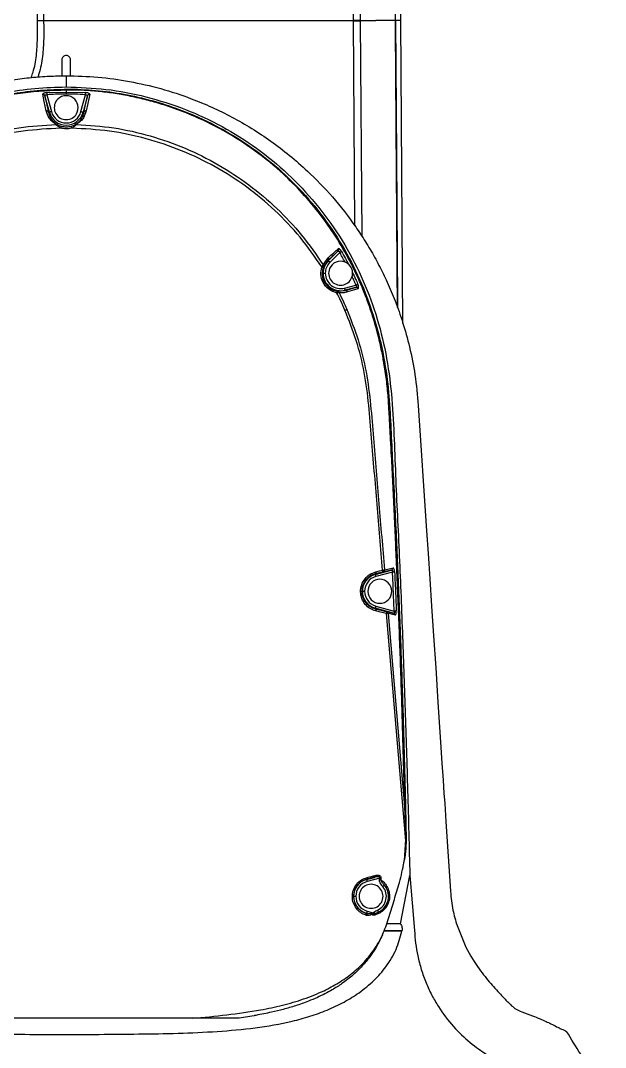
# Model space of a CAD drawing. Header units: millimetres. Extents: x -356 to 237, y 0 to 365.
# Drawn here: x 164.23 to 169.51, y 48.32 to 57.6 of the extents above; entities that cross this region are included whole.
import ezdxf

# ---------------------------------------------------------------- set-up
doc = ezdxf.new("R2010")
doc.units = ezdxf.units.MM

msp = doc.modelspace()

# ---------------------------------------------------------------- linework, layer by layer
at = {"color": 7, "linetype": 'Continuous', "lineweight": 25}
for p, q in [((167.2351, 57.6004), (167.2351, 61.4587)), ((167.2956, 61.4587), (167.2956, 57.6004)), ((167.6149, 57.6004), (167.6149, 58.5579)), ((167.6635, 57.6004), (167.6635, 58.4665)), ((164.4047, 57.6004), (164.434, 57.6004)), ((164.434, 57.6004), (167.2351, 57.6004)), ((167.2351, 57.5948), (167.2351, 57.6004)), ((167.2956, 57.6004), (167.2351, 57.6004)), ((167.2956, 57.5949), (167.3096, 55.6552)), ((167.304, 57.6004), (167.3343, 57.6004)), ((167.3343, 57.6004), (167.3886, 57.6004)), ((167.3886, 57.6004), (167.4375, 57.6004)), ((167.6635, 57.6004), (167.6149, 57.6004)), ((167.683, 54.8629), (167.6635, 57.6004)), ((164.5993, 57.2461), (164.5993, 57.1005)), ((164.678, 57.0997), (164.678, 57.2461)), ((164.6386, 57.1015), (164.6386, 57.0005)), ((164.4862, 56.7721), (164.4465, 56.9204)), ((164.4631, 56.9489), (164.6386, 56.9542)), ((164.4642, 56.9302), (164.5052, 56.7772)), ((164.6386, 56.9713), (164.6386, 56.9542)), ((164.6386, 56.9542), (164.8142, 56.9488)), ((164.6386, 56.9542), (164.6386, 56.9355)), ((164.7721, 56.7772), (164.813, 56.9301)), ((164.8308, 56.9203), (164.7911, 56.7721)), ((164.4782, 56.77), (164.4862, 56.7721)), ((164.7991, 56.77), (164.7911, 56.7721)), ((167.0079, 55.429), (167.0946, 55.515)), ((167.1118, 55.5043), (167.0217, 55.415)), ((166.9616, 55.3932), (167.0062, 55.456)), ((167.0039, 55.433), (166.9637, 55.3773)), ((167.0039, 55.433), (167.0079, 55.429)), ((166.9597, 55.3664), (166.9521, 55.3169)), ((166.9611, 55.3169), (166.9521, 55.3169)), ((166.9611, 55.3169), (166.9808, 55.3169)), ((167.1541, 55.1833), (167.258, 55.2107)), ((167.0915, 55.1536), (167.1603, 55.16)), ((167.2541, 55.1893), (167.1591, 55.1643)), ((167.1603, 55.16), (167.1591, 55.1643)), ((167.8216, 54.1222), (167.8965, 52.9907)), ((167.4324, 52.5954), (167.5794, 52.6347)), ((167.5888, 52.6169), (167.4375, 52.5763)), ((167.4312, 52.6001), (167.4324, 52.5954)), ((167.3155, 52.4429), (167.3093, 52.4429)), ((167.3155, 52.4429), (167.3352, 52.4429)), ((167.4313, 52.2861), (167.4324, 52.2905)), ((167.5977, 52.2462), (167.4324, 52.2905)), ((167.4375, 52.3095), (167.6037, 52.265)), ((167.6852, 49.9561), (167.6878, 49.9705)), ((167.3535, 49.8402), (167.3537, 49.8394)), ((167.3537, 49.8394), (167.4249, 49.8585)), ((167.4728, 49.851), (167.3588, 49.8204)), ((167.66, 49.439), (167.7448, 49.8754)), ((167.2367, 49.687), (167.235, 49.687)), ((167.2367, 49.687), (167.2564, 49.687)), ((167.5524, 49.687), (167.5532, 49.687)), ((168.1123, 49.7335), (168.1124, 49.7321)), ((167.3588, 49.5536), (167.4133, 49.539)), ((167.3538, 49.535), (167.3559, 49.5346)), ((167.4218, 49.5267), (167.4011, 49.5218)), ((167.4272, 49.5286), (167.4218, 49.5267)), ((167.4624, 49.5445), (167.4293, 49.5294)), ((167.6732, 49.372), (167.5113, 49.372)), ((167.6735, 49.3737), (167.5119, 49.3737)), ((167.66, 49.439), (167.5353, 49.439)), ((168.1715, 49.4221), (168.2516, 49.2281)), ((168.2516, 49.2281), (168.2975, 49.1448)), ((168.2975, 49.1448), (168.3272, 49.0967)), ((168.3272, 49.0967), (168.3434, 49.072)), ((165.7777, 48.5846), (163.0202, 48.5846)), ((166.1829, 48.5846), (165.7777, 48.5846))]:
    msp.add_line(p, q, dxfattribs=at)
at = {"color": 7, "linetype": 'Continuous', "lineweight": 25, "flags": 128}
for points in [[(164.434, 61.4587), (164.434, 59.298), (164.434, 57.6004)], [(164.3778, 57.6004), (164.3902, 57.6004), (164.4047, 57.6004)], [(167.2956, 57.5949), (167.2834, 57.5949), (167.2685, 57.5949), (167.252, 57.5948), (167.2351, 57.5948)], [(167.248, 55.7453), (167.2414, 56.689), (167.2351, 57.5948)], [(167.6148, 57.6004), (167.5833, 57.6004), (167.5416, 57.6004), (167.4375, 57.6004)], [(164.4579, 56.7836), (164.4401, 56.8678), (164.4261, 56.934)], [(164.4465, 56.9204), (164.4642, 56.8362), (164.4782, 56.77)], [(164.7991, 56.77), (164.8168, 56.8542), (164.8308, 56.9203)], [(164.8512, 56.9339), (164.8334, 56.8497), (164.8194, 56.7836)], [(164.5052, 56.7772), (164.5015, 56.7763), (164.498, 56.7753), (164.4948, 56.7744), (164.4919, 56.7737), (164.4895, 56.773), (164.4877, 56.7726), (164.4866, 56.7723), (164.4862, 56.7721)], [(164.7721, 56.7772), (164.7757, 56.7763), (164.7793, 56.7753), (164.7825, 56.7744), (164.7854, 56.7737), (164.7878, 56.773), (164.7895, 56.7726), (164.7907, 56.7723), (164.7911, 56.7721)], [(167.1278, 55.5134), (167.1267, 55.5128), (167.1253, 55.512), (167.1235, 55.511), (167.1215, 55.5098), (167.1193, 55.5086), (167.1169, 55.5072), (167.1144, 55.5058), (167.1118, 55.5043)], [(167.258, 55.2107), (167.2608, 55.2119), (167.2634, 55.213), (167.2659, 55.2141), (167.2683, 55.2151), (167.2704, 55.216), (167.2723, 55.2168), (167.2738, 55.2175), (167.2749, 55.218)], [(167.0809, 55.1555), (167.0823, 55.1548), (167.0835, 55.1536), (167.0845, 55.1518), (167.0853, 55.1496), (167.0858, 55.1469), (167.086, 55.144), (167.0859, 55.1408), (167.0855, 55.1375)], [(167.1603, 55.16), (167.2128, 55.1764), (167.2541, 55.1893)], [(167.2761, 55.1773), (167.2235, 55.1609), (167.1822, 55.148)], [(167.8965, 52.9907), (167.9103, 52.7835), (167.9253, 52.556), (167.9417, 52.3082), (167.9595, 52.04), (167.9786, 51.7515), (167.999, 51.4427), (168.023, 51.0802), (168.0356, 50.8895), (168.0458, 50.7356), (168.0536, 50.6187), (168.0598, 50.5248), (168.0705, 50.3641), (168.1123, 49.7335)], [(167.4364, 52.6183), (167.4368, 52.615), (167.4368, 52.6118), (167.4366, 52.6089), (167.436, 52.6063), (167.4352, 52.604), (167.4341, 52.6022), (167.4327, 52.6009), (167.4312, 52.6001)], [(167.4938, 52.6162), (167.4588, 52.6072), (167.4312, 52.6001)], [(167.4364, 52.6183), (167.4717, 52.6273), (167.4993, 52.6344)], [(167.4993, 52.6344), (167.4996, 52.6311), (167.4997, 52.628), (167.4994, 52.625), (167.4988, 52.6224), (167.498, 52.6201), (167.4968, 52.6183), (167.4954, 52.617), (167.4938, 52.6162)], [(167.5794, 52.6347), (167.536, 52.6255), (167.5019, 52.6182)], [(167.5155, 52.6381), (167.5588, 52.6473), (167.5929, 52.6546)], [(167.6075, 52.6177), (167.6063, 52.6177), (167.6047, 52.6176), (167.6027, 52.6175), (167.6003, 52.6174), (167.5977, 52.6173), (167.5949, 52.6172), (167.5919, 52.617), (167.5888, 52.6169)], [(167.4313, 52.2861), (167.433, 52.2852), (167.4345, 52.2837), (167.4357, 52.2817), (167.4366, 52.2791), (167.4371, 52.2762), (167.4373, 52.2729), (167.4371, 52.2694), (167.4365, 52.2659)], [(167.5271, 52.2615), (167.5289, 52.2606), (167.5304, 52.2591), (167.5317, 52.2571), (167.5326, 52.2545), (167.5332, 52.2516), (167.5334, 52.2483), (167.5332, 52.2449), (167.5327, 52.2413)], [(167.7075, 50.1897), (167.6203, 51.2117), (167.5327, 52.2413)], [(167.5354, 52.2595), (167.5703, 52.252), (167.5977, 52.2462)], [(167.6037, 52.265), (167.6068, 52.2651), (167.6098, 52.2652), (167.6126, 52.2653), (167.6153, 52.2654), (167.6176, 52.2655), (167.6196, 52.2656), (167.6212, 52.2657), (167.6224, 52.2657)], [(167.549, 52.2413), (167.6244, 51.3493), (167.6992, 50.4628)], [(167.6113, 52.2279), (167.5764, 52.2354), (167.549, 52.2413)], [(167.3588, 49.8568), (167.359, 49.8537), (167.359, 49.8508), (167.3587, 49.8481), (167.3581, 49.8457), (167.3573, 49.8437), (167.3562, 49.8421), (167.355, 49.8409), (167.3535, 49.8402)], [(167.4305, 49.8752), (167.4307, 49.8721), (167.4306, 49.8692), (167.4303, 49.8665), (167.4297, 49.8641), (167.4288, 49.8621), (167.4277, 49.8604), (167.4264, 49.8592), (167.4249, 49.8585)], [(167.4811, 49.8371), (167.4799, 49.8374), (167.4786, 49.8377), (167.4773, 49.8379), (167.476, 49.8382), (167.4746, 49.8385), (167.4732, 49.8389), (167.4717, 49.8392), (167.4703, 49.8395)], [(167.7448, 49.8754), (167.7658, 49.6275), (167.7869, 49.3789)], [(167.3588, 49.5536), (167.3579, 49.5504), (167.3571, 49.5473), (167.3563, 49.5443), (167.3556, 49.5416), (167.355, 49.5393), (167.3545, 49.5374), (167.3541, 49.5359), (167.3538, 49.535)], [(167.3477, 49.5165), (167.3485, 49.5201), (167.349, 49.5236), (167.3491, 49.527), (167.3487, 49.5301), (167.348, 49.5328), (167.3469, 49.535), (167.3454, 49.5366), (167.3436, 49.5376)], [(167.4272, 49.5286), (167.4264, 49.5298), (167.4255, 49.5312), (167.4244, 49.5328), (167.4233, 49.5345), (167.422, 49.5363), (167.4207, 49.5382), (167.4194, 49.5402), (167.418, 49.5422)]]:
    msp.add_lwpolyline(points, dxfattribs=at)
at = {"color": 7, "linetype": 'Continuous', "lineweight": 25}
for centre, radius, start, end in [((164.4281, 56.915), 0.0191, 16.47435, 96.07509), ((170.8138, 57.3187), 6.3615, 183.33251, 183.50131), ((164.6386, 56.813), 0.1083, 337.47808, 157.47621), ((151.7744, 57.7376), 13.0636, 356.45595, 356.53815), ((164.8491, 56.9148), 0.0191, 83.84357, 163.52934), ((164.6386, 56.813), 0.1083, 157.47618, 337.47811), ((164.4599, 56.7646), 0.0191, 16.49502, 95.77778), ((164.6386, 56.813), 0.1578, 194.99896, 345.00104), ((164.6386, 56.813), 0.1381, 195.00043, 344.99957), ((164.8174, 56.7646), 0.0191, 84.19851, 163.50301), ((164.5493, 56.6472), 0.0154, 62.68547, 101.23131), ((164.8366, 56.5649), 0.2563, 161.59364, 165.8034), ((164.4406, 56.5649), 0.2564, 14.19734, 18.40563), ((164.728, 56.6472), 0.0154, 78.80621, 117.29013), ((167.0809, 55.528), 0.0189, 316.62665, 33.28743), ((167.1189, 55.3169), 0.1578, 134.73671, 180.00436), ((167.119, 55.3169), 0.1381, 134.74517, 179.9974), ((166.9903, 55.4459), 0.0188, 316.59561, 32.40181), ((211.1906, 99.2029), 62.1954, 224.733712, 224.751843), ((167.119, 55.3169), 0.1083, 337.47808, 157.47621), ((166.9466, 55.3586), 0.0153, 30.79786, 78.59894), ((167.119, 55.3169), 0.1578, 179.99873, 284.74511), ((166.9474, 55.3832), 0.0174, 340.14844, 35.12953), ((167.119, 55.3169), 0.1381, 180.00163, 284.74371), ((167.119, 55.3169), 0.1083, 157.47618, 337.47811), ((167.088, 55.1359), 0.018, 17.30978, 78.86578), ((150.0493, 50.6772), 17.6884, 14.69491, 14.75866), ((167.1644, 55.1414), 0.019, 20.15978, 102.62165), ((167.2582, 55.1708), 0.019, 20.20592, 102.62331), ((167.1268, 55.048), 0.0726, 295.93042, 310.80318), ((167.4965, 52.6365), 0.0191, 286.56634, 4.99524), ((167.5739, 52.653), 0.0191, 286.56622, 4.74608), ((167.4733, 52.4429), 0.1578, 105.00002, 180.00278), ((167.4733, 52.4429), 0.1381, 105.00227, 180.00029), ((167.4733, 52.4429), 0.1083, 337.48038, 157.47581), ((190.4671, 58.7607), 23.8455, 194.98433, 195.03163), ((167.4733, 52.4429), 0.1578, 179.9976, 254.9996), ((167.4733, 52.4429), 0.1381, 179.99952, 254.99816), ((167.4733, 52.4429), 0.1083, 157.48038, 337.47581), ((177.8676, 49.5031), 10.801, 164.94025, 165.04467), ((167.5301, 52.2413), 0.019, 359.98787, 73.57613), ((167.5923, 52.228), 0.0189, 359.7749, 73.61755), ((167.3946, 49.687), 0.1578, 105.0032, 179.99537), ((190.2465, 55.9668), 23.6986, 194.98419, 195.03177), ((167.6679, 50.7133), 0.8841, 257.2554, 257.97472), ((167.3945, 49.687), 0.1381, 104.99681, 180.00093), ((167.3945, 49.687), 0.1083, 337.47641, 157.47817), ((167.3945, 49.687), 0.1381, 295.45245, 39.44425), ((173.4785, 42.5213), 9.3989, 129.37043, 129.49045), ((167.3944, 49.687), 0.1579, 0.01505, 39.42702), ((167.3946, 49.687), 0.1578, 180.004, 251.17508), ((167.3945, 49.687), 0.1381, 179.99869, 255.00407), ((167.3945, 49.687), 0.1083, 157.47641, 337.47817), ((167.3945, 49.687), 0.1578, 295.45433, 359.99481), ((151.867, 42.1335), 17.2667, 25.41718, 25.48249), ((167.3381, 49.5197), 0.022, 344.89718, 44.20876), ((167.3587, 49.5027), 0.0464, 24.1959, 42.25821), ((156.2915, 41.7849), 13.558, 34.8209, 34.88434), ((158.9654, 43.679), 10.2892, 34.65273, 34.74711), ((167.452, 49.5197), 0.0263, 160.18329, 184.87048), ((167.453, 49.5215), 0.0249, 161.36587, 188.07096)]:
    msp.add_arc(centre, radius, start, end, dxfattribs=at)
for points, knots in [([(164.3778, 57.6004), (164.3778, 57.6021), (164.3778, 57.616), (164.3779, 57.6627), (164.3778, 57.8305), (164.3779, 58.4597), (164.3777, 59.699), (164.3782, 60.8156), (164.3784, 61.4587)], [0, 0, 0, 0, 0.001312, 0.010789, 0.036352, 0.131803, 0.5, 1, 1, 1, 1]), ([(164.3219, 57.0857), (164.3277, 57.1014), (164.3513, 57.1652), (164.3728, 57.2839), (164.3794, 57.4406), (164.3784, 57.5463), (164.3778, 57.6004)], [0, 0, 0, 0, 0.096793, 0.391343, 0.688786, 1, 1, 1, 1]), ([(164.4339, 57.6004), (164.435, 57.5462), (164.4372, 57.4379), (164.4269, 57.2763), (164.4067, 57.1593), (164.3849, 57.0995), (164.3814, 57.0902)], [0, 0, 0, 0, 0.315203, 0.630021, 0.941941, 1, 1, 1, 1]), ([(167.304, 57.6004), (167.3023, 57.5996), (167.2994, 57.598), (167.2968, 57.5959), (167.2956, 57.5949)], [0, 0, 0, 0, 0.5416603, 1, 1, 1, 1]), ([(167.2956, 57.6004), (167.2956, 57.5994), (167.2956, 57.5976), (167.2956, 57.5957), (167.2956, 57.5949)], [0, 0, 0, 0, 0.560004, 1, 1, 1, 1]), ([(167.633, 55.007), (167.633, 55.0139), (167.6325, 55.085), (167.6315, 55.2285), (167.6304, 55.3854), (167.6296, 55.499), (167.6291, 55.5617), (167.6287, 55.626), (167.6282, 55.6921), (167.6277, 55.7598), (167.6267, 55.9074), (167.6251, 56.1272), (167.6231, 56.4114), (167.6213, 56.6742), (167.6197, 56.9017), (167.6185, 57.0769), (167.6176, 57.2057), (167.6169, 57.3012), (167.6163, 57.3838), (167.6158, 57.4525), (167.6153, 57.5098), (167.615, 57.554), (167.6148, 57.581), (167.6148, 57.5947), (167.6148, 57.5989), (167.6148, 57.6004)], [0, 0, 0, 0, 0.007963, 0.082226, 0.165991, 0.1895, 0.213661, 0.238474, 0.263938, 0.290054, 0.316823, 0.434707, 0.544308, 0.645626, 0.738667, 0.80744, 0.848351, 0.887639, 0.917911, 0.94395, 0.96711, 0.984168, 0.995125, 0.998322, 1, 1, 1, 1]), ([(167.6149, 57.6004), (167.6152, 57.5796), (167.6158, 57.5273), (167.6165, 57.4324), (167.6176, 57.3052), (167.6185, 57.1777), (167.6196, 57.02), (167.6209, 56.8374), (167.623, 56.5411), (167.6248, 56.3032), (167.626, 56.1291), (167.6263, 56.0863), (167.6266, 56.0434), (167.6269, 56.0005), (167.6272, 55.9576), (167.6275, 55.9147), (167.6278, 55.8718), (167.629, 55.7129), (167.6308, 55.4541), (167.6328, 55.1792), (167.6338, 55.0346), (167.634, 55.0042)], [0, 0, 0, 0, 0.023928, 0.060477, 0.109647, 0.170972, 0.207761, 0.291866, 0.382033, 0.550173, 0.56669, 0.583208, 0.599727, 0.616246, 0.632766, 0.649286, 0.665807, 0.682329, 0.83293, 0.96487, 1, 1, 1, 1]), ([(164.678, 57.2461), (164.6774, 57.2512), (164.6762, 57.2615), (164.6671, 57.2746), (164.6541, 57.2834), (164.6386, 57.2865), (164.6232, 57.2834), (164.6101, 57.2746), (164.601, 57.2615), (164.5999, 57.2512), (164.5993, 57.2461)], [0, 0, 0, 0, 0.124997, 0.249988, 0.375006, 0.5, 0.624994, 0.750012, 0.875003, 1, 1, 1, 1]), ([(161.4368, 53.8996), (161.4379, 53.9621), (161.4401, 54.0944), (161.4599, 54.3031), (161.4956, 54.5255), (161.5476, 54.7446), (161.61, 54.9447), (161.6754, 55.1166), (161.7428, 55.2687), (161.8092, 55.4006), (161.8864, 55.5383), (161.9752, 55.6799), (162.0721, 55.816), (162.1691, 55.9392), (162.2654, 56.0508), (162.3795, 56.1706), (162.5, 56.2845), (162.6371, 56.4009), (162.7849, 56.5127), (162.943, 56.6177), (163.1071, 56.7135), (163.2616, 56.792), (163.4091, 56.8571), (163.5536, 56.9134), (163.7078, 56.9648), (163.8666, 57.0083), (164.0155, 57.0413), (164.1647, 57.0675), (164.3216, 57.087), (164.4824, 57.0993), (164.5875, 57.1007), (164.6386, 57.1015)], [0, 0, 0, 0, 0.037265, 0.078917, 0.124953, 0.171505, 0.213163, 0.249926, 0.281142, 0.312359, 0.338009, 0.375244, 0.412024, 0.437632, 0.468777, 0.499922, 0.536292, 0.567622, 0.607191, 0.64676, 0.680803, 0.720458, 0.750069, 0.776985, 0.812917, 0.847007, 0.875173, 0.903867, 0.937334, 0.969478, 1, 1, 1, 1]), ([(164.6386, 57.1015), (164.7342, 57.099), (164.9258, 57.094), (165.2116, 57.0537), (165.4944, 56.9892), (165.7422, 56.9079), (165.9562, 56.819), (166.1386, 56.7293), (166.3173, 56.6267), (166.4912, 56.5112), (166.6595, 56.3828), (166.8481, 56.2178), (167.0528, 56.0056), (167.2065, 55.8085), (167.3007, 55.6697), (167.3442, 55.6021), (167.3863, 55.5327), (167.4272, 55.4614), (167.4666, 55.3883), (167.5044, 55.3134), (167.5545, 55.2076), (167.616, 55.0619), (167.6849, 54.8667), (167.7464, 54.6437), (167.7969, 54.3929), (167.8131, 54.2151), (167.8216, 54.1222)], [0, 0, 0, 0, 0.059698, 0.119736, 0.180108, 0.240813, 0.282556, 0.32488, 0.367786, 0.411275, 0.455342, 0.499992, 0.567842, 0.63935, 0.655912, 0.67266, 0.68959, 0.706706, 0.724006, 0.741488, 0.759156, 0.797188, 0.840293, 0.888467, 0.941704, 1, 1, 1, 1]), ([(162.3047, 49.439), (162.3008, 49.5363), (162.2932, 49.7311), (162.2468, 50.0156), (162.1951, 50.3043), (162.1457, 50.5956), (162.0764, 51.0072), (162.0208, 51.3507), (161.977, 51.6289), (161.9601, 51.7373), (161.9428, 51.8491), (161.9272, 51.9515), (161.9136, 52.0397), (161.8993, 52.1218), (161.8824, 52.2104), (161.8635, 52.301), (161.843, 52.3907), (161.8205, 52.4802), (161.7992, 52.5697), (161.7664, 52.7122), (161.7244, 52.9078), (161.6747, 53.1733), (161.6287, 53.4559), (161.6014, 53.7548), (161.6028, 54.0842), (161.6402, 54.4416), (161.7263, 54.822), (161.8584, 55.1891), (162.0358, 55.5361), (162.2567, 55.8579), (162.5174, 56.1478), (162.8138, 56.4019), (163.1409, 56.616), (163.4665, 56.7727), (163.7796, 56.8818), (164.0678, 56.9505), (164.3551, 56.9927), (164.5443, 56.9979), (164.6386, 57.0005)], [0, 0, 0, 0, 0.031211, 0.062511, 0.092378, 0.125381, 0.157311, 0.226341, 0.237037, 0.247692, 0.261557, 0.273352, 0.280911, 0.2902, 0.30009, 0.309882, 0.319898, 0.329603, 0.3395, 0.34943, 0.376516, 0.403688, 0.436118, 0.468373, 0.499903, 0.541687, 0.583435, 0.624773, 0.666569, 0.708173, 0.74966, 0.791362, 0.833083, 0.874778, 0.907003, 0.939315, 0.969728, 1, 1, 1, 1]), ([(162.3935, 49.4672), (162.3898, 49.5307), (162.3789, 49.7212), (162.3235, 50.0352), (162.2245, 50.5339), (162.1162, 51.1603), (162.0197, 51.7879), (161.9283, 52.2882), (161.826, 52.6556), (161.7432, 53.0083), (161.6826, 53.3463), (161.6463, 53.6546), (161.6393, 53.9507), (161.6556, 54.2297), (161.6943, 54.5042), (161.7603, 54.7959), (161.8628, 55.1032), (162.009, 55.4191), (162.1741, 55.6898), (162.347, 55.9163), (162.5161, 56.1022), (162.6988, 56.2713), (162.9152, 56.4409), (163.1718, 56.6037), (163.4704, 56.7494), (163.7543, 56.8512), (164.0163, 56.9172), (164.2544, 56.9584), (164.4973, 56.9785), (164.6609, 56.9795), (164.7427, 56.98)], [0, 0, 0, 0, 0.020301, 0.060961, 0.101666, 0.182834, 0.264002, 0.304616, 0.345211, 0.385788, 0.420347, 0.45488, 0.484869, 0.51486, 0.5441, 0.573338, 0.610308, 0.647393, 0.68435, 0.711343, 0.738335, 0.764568, 0.7908, 0.826076, 0.861464, 0.896743, 0.922239, 0.947735, 0.973856, 1, 1, 1, 1]), ([(164.6386, 57.0005), (164.7587, 56.9962), (165.0014, 56.9876), (165.3636, 56.9174), (165.7163, 56.8051), (166.0516, 56.6489), (166.3627, 56.4532), (166.6466, 56.2197), (166.8987, 55.9525), (167.1151, 55.6553), (167.2923, 55.3333), (167.429, 54.9919), (167.5253, 54.637), (167.596, 54.1519), (167.6102, 53.5391), (167.6493, 52.807), (167.6773, 52.0839), (167.7033, 51.3615), (167.7258, 50.6284), (167.7384, 50.1297), (167.7448, 49.8754)], [0, 0, 0, 0, 0.040885, 0.082682, 0.12525, 0.166751, 0.208404, 0.250174, 0.291697, 0.333263, 0.375114, 0.416633, 0.458305, 0.500148, 0.583384, 0.666925, 0.750058, 0.829984, 0.913297, 1, 1, 1, 1]), ([(164.7427, 56.9797), (164.7427, 56.9783), (164.7427, 56.9767), (164.7426, 56.9746), (164.7426, 56.9736), (164.7426, 56.9729), (164.7426, 56.9725)], [0, 0, 0, 0, 0.559972, 0.706662, 0.853311, 1, 1, 1, 1]), ([(164.7427, 56.9797), (164.829, 56.9744), (165.0012, 56.9637), (165.2568, 56.919), (165.5081, 56.8532), (165.7797, 56.7554), (166.0659, 56.6173), (166.3575, 56.4303), (166.6245, 56.2098), (166.8628, 55.9591), (167.0694, 55.6815), (167.2413, 55.381), (167.3774, 55.063), (167.4774, 54.7317), (167.5573, 54.3104), (167.5777, 53.7948), (167.6101, 53.2045), (167.6363, 52.6137), (167.66, 52.0279), (167.6804, 51.4375), (167.6977, 50.8465), (167.7065, 50.4524), (167.711, 50.2552)], [0, 0, 0, 0, 0.031265, 0.062444, 0.09377, 0.125244, 0.166817, 0.208551, 0.250401, 0.291874, 0.333513, 0.375399, 0.416917, 0.458494, 0.500478, 0.571825, 0.644945, 0.714657, 0.785918, 0.857248, 0.928557, 1, 1, 1, 1]), ([(164.6386, 56.9714), (164.5072, 56.9662), (164.2447, 56.956), (163.8571, 56.8755), (163.5143, 56.7596), (163.2174, 56.6182), (162.9644, 56.4649), (162.7277, 56.2868), (162.4858, 56.064), (162.2501, 55.7888), (162.0362, 55.4569), (161.8673, 55.0995), (161.746, 54.7231), (161.6717, 54.3349), (161.6431, 53.94), (161.6608, 53.5442), (161.724, 53.1526), (161.8029, 52.7635), (161.91, 52.3806), (161.9949, 51.9917), (162.0967, 51.2882), (162.2162, 50.6336), (162.3274, 50.0233), (162.3768, 49.765), (162.4047, 49.5025), (162.3974, 49.3269), (162.3938, 49.2391)], [0, 0, 0, 0, 0.041493, 0.082832, 0.124511, 0.155509, 0.186529, 0.217764, 0.248929, 0.290219, 0.331852, 0.37326, 0.41473, 0.456411, 0.497813, 0.539489, 0.581225, 0.622974, 0.664831, 0.706735, 0.748604, 0.889255, 0.916889, 0.944541, 0.972297, 1, 1, 1, 1]), ([(164.4631, 56.9489), (164.4574, 56.9484), (164.4472, 56.9474), (164.4355, 56.9436), (164.4272, 56.9395), (164.4264, 56.9355), (164.4261, 56.934)], [0, 0, 0, 0, 0.400467, 0.724657, 0.89434, 1, 1, 1, 1]), ([(164.4465, 56.9204), (164.4464, 56.922), (164.4462, 56.9243), (164.4482, 56.9269), (164.4504, 56.9285), (164.4532, 56.9297), (164.4565, 56.9304), (164.4603, 56.9306), (164.4629, 56.9303), (164.4642, 56.9302)], [0, 0, 0, 0, 0.188003, 0.289201, 0.398433, 0.52664, 0.670786, 0.827807, 1, 1, 1, 1]), ([(164.6386, 56.9355), (164.6061, 56.9352), (164.5479, 56.9347), (164.4898, 56.9316), (164.4642, 56.9302)], [0, 0, 0, 0, 0.559985, 1, 1, 1, 1]), ([(164.7427, 56.9725), (164.7264, 56.9723), (164.6917, 56.972), (164.6571, 56.9715), (164.6386, 56.9713)], [0, 0, 0, 0, 0.468592, 1, 1, 1, 1]), ([(164.813, 56.9301), (164.7805, 56.9318), (164.7224, 56.9349), (164.6642, 56.9353), (164.6386, 56.9355)], [0, 0, 0, 0, 0.559989, 1, 1, 1, 1]), ([(164.7426, 56.9725), (164.7426, 56.9725), (164.7426, 56.9725), (164.7427, 56.9725), (164.7427, 56.9725)], [0, 0, 0, 0, 0.5703075, 1, 1, 1, 1]), ([(167.6992, 50.4628), (167.6947, 50.6491), (167.6855, 51.0257), (167.6682, 51.5897), (167.6478, 52.1582), (167.6288, 52.6189), (167.6127, 52.9787), (167.6008, 53.2303), (167.5887, 53.4817), (167.5777, 53.6977), (167.5671, 53.8852), (167.5586, 54.041), (167.5504, 54.1991), (167.5346, 54.3534), (167.5132, 54.4982), (167.4869, 54.6354), (167.455, 54.7715), (167.4163, 54.9082), (167.373, 55.0382), (167.3247, 55.1656), (167.265, 55.3037), (167.1774, 55.4796), (167.0622, 55.6736), (166.9153, 55.8781), (166.7543, 56.0656), (166.555, 56.2604), (166.3148, 56.4517), (166.0297, 56.6287), (165.7828, 56.7443), (165.5891, 56.8163), (165.4526, 56.8596), (165.3125, 56.8965), (165.1711, 56.9265), (165.031, 56.9488), (164.8888, 56.9649), (164.7932, 56.9699), (164.7427, 56.9725)], [0, 0, 0, 0, 0.069316, 0.140087, 0.209826, 0.280829, 0.311579, 0.343758, 0.374494, 0.40517, 0.424191, 0.444297, 0.463218, 0.483037, 0.501941, 0.517652, 0.534978, 0.553894, 0.570487, 0.585908, 0.604526, 0.626424, 0.658949, 0.688297, 0.719957, 0.750723, 0.791812, 0.833879, 0.875224, 0.892939, 0.910693, 0.928455, 0.946787, 0.964422, 0.981179, 1, 1, 1, 1]), ([(164.813, 56.9301), (164.8144, 56.9302), (164.817, 56.9305), (164.8207, 56.9302), (164.824, 56.9295), (164.8268, 56.9284), (164.829, 56.9268), (164.831, 56.9242), (164.8309, 56.9218), (164.8308, 56.9203)], [0, 0, 0, 0, 0.172543, 0.329178, 0.473396, 0.601343, 0.710735, 0.812054, 1, 1, 1, 1]), ([(164.8512, 56.9339), (164.8505, 56.9358), (164.8486, 56.9413), (164.8385, 56.9445), (164.8272, 56.9477), (164.8187, 56.9484), (164.8142, 56.9488)], [0, 0, 0, 0, 0.142122, 0.399225, 0.680817, 1, 1, 1, 1]), ([(164.5463, 56.6623), (164.5332, 56.6712), (164.5094, 56.6874), (164.4762, 56.7278), (164.465, 56.7619), (164.4579, 56.7836)], [0, 0, 0, 0, 0.307096, 0.559308, 1, 1, 1, 1]), ([(164.4782, 56.77), (164.4807, 56.7605), (164.4858, 56.7408), (164.5008, 56.7125), (164.5233, 56.6836), (164.5446, 56.669), (164.5563, 56.6609)], [0, 0, 0, 0, 0.213684, 0.440359, 0.692029, 1, 1, 1, 1]), ([(164.721, 56.6609), (164.7328, 56.669), (164.7541, 56.6838), (164.7766, 56.7126), (164.7915, 56.7409), (164.7966, 56.7605), (164.7991, 56.77)], [0, 0, 0, 0, 0.309642, 0.561113, 0.786669, 1, 1, 1, 1]), ([(164.8194, 56.7836), (164.8123, 56.762), (164.8012, 56.7279), (164.768, 56.6876), (164.7442, 56.6713), (164.731, 56.6623)], [0, 0, 0, 0, 0.438934, 0.690933, 1, 1, 1, 1]), ([(162.3157, 55.3935), (162.3783, 55.4841), (162.5034, 55.6651), (162.7307, 55.907), (162.9846, 56.1212), (163.2637, 56.3046), (163.5644, 56.4537), (163.8817, 56.5647), (164.2107, 56.6394), (164.4342, 56.6547), (164.5463, 56.6623)], [0, 0, 0, 0, 0.1236484, 0.2471787, 0.3719839, 0.4964806, 0.6219374, 0.7484016, 0.8738272, 1, 1, 1, 1]), ([(164.5881, 56.6278), (164.4749, 56.6217), (164.2494, 56.6097), (163.9169, 56.5392), (163.5957, 56.4315), (163.2905, 56.2854), (163.0069, 56.1034), (162.7489, 55.89), (162.5178, 55.6478), (162.3908, 55.466), (162.3272, 55.375)], [0, 0, 0, 0, 0.1263008, 0.2515791, 0.3778415, 0.5034767, 0.6280117, 0.7528149, 0.8763091, 1, 1, 1, 1]), ([(164.5881, 56.6278), (164.5802, 56.6328), (164.5683, 56.6404), (164.5563, 56.6516), (164.5501, 56.6579), (164.5475, 56.661), (164.5463, 56.6623)], [0, 0, 0, 0, 0.5135493, 0.7779228, 0.9013585, 1, 1, 1, 1]), ([(164.5563, 56.6609), (164.5572, 56.6604), (164.5595, 56.6591), (164.5648, 56.6564), (164.576, 56.6512), (164.5863, 56.648), (164.5934, 56.6458)], [0, 0, 0, 0, 0.0772, 0.192454, 0.445778, 1, 1, 1, 1]), ([(164.6892, 56.6278), (164.6703, 56.6242), (164.6365, 56.6177), (164.603, 56.6247), (164.5881, 56.6278)], [0, 0, 0, 0, 0.557924, 1, 1, 1, 1]), ([(164.5934, 56.6458), (164.6085, 56.6428), (164.6386, 56.6368), (164.6688, 56.6428), (164.6839, 56.6458)], [0, 0, 0, 0, 0.500049, 1, 1, 1, 1]), ([(164.6839, 56.6458), (164.691, 56.648), (164.7012, 56.6512), (164.7124, 56.6564), (164.7177, 56.6591), (164.72, 56.6604), (164.721, 56.6609)], [0, 0, 0, 0, 0.551938, 0.804922, 0.919265, 1, 1, 1, 1]), ([(164.731, 56.6623), (164.7298, 56.661), (164.7272, 56.658), (164.721, 56.6516), (164.709, 56.6404), (164.6971, 56.6328), (164.6892, 56.6278)], [0, 0, 0, 0, 0.098644, 0.222085, 0.486458, 1, 1, 1, 1]), ([(166.9496, 55.3736), (166.8861, 55.4648), (166.7589, 55.6472), (166.5282, 55.8889), (166.2708, 56.1025), (165.9883, 56.2844), (165.684, 56.4302), (165.3632, 56.5382), (165.0302, 56.6096), (164.803, 56.6217), (164.6892, 56.6278)], [0, 0, 0, 0, 0.1238224, 0.2477571, 0.371229, 0.4962493, 0.6215178, 0.7465518, 0.8730828, 1, 1, 1, 1]), ([(164.731, 56.6623), (164.8438, 56.6546), (165.069, 56.6392), (165.3984, 56.5637), (165.7152, 56.4525), (166.015, 56.3039), (166.2931, 56.1207), (166.5464, 55.9066), (166.7735, 55.6654), (166.8989, 55.4839), (166.9616, 55.3932)], [0, 0, 0, 0, 0.126978, 0.253517, 0.37861, 0.503868, 0.628768, 0.752215, 0.876189, 1, 1, 1, 1]), ([(167.0946, 55.515), (167.0777, 55.4997), (167.0475, 55.4724), (167.0173, 55.445), (167.0039, 55.433)], [0, 0, 0, 0, 0.558993, 1, 1, 1, 1]), ([(167.0062, 55.456), (167.0231, 55.4714), (167.0533, 55.4988), (167.0834, 55.5263), (167.0967, 55.5383)], [0, 0, 0, 0, 0.561012, 1, 1, 1, 1]), ([(167.0946, 55.515), (167.0961, 55.516), (167.0982, 55.5176), (167.1017, 55.5173), (167.1042, 55.5163), (167.1066, 55.5143), (167.1087, 55.5116), (167.1105, 55.5082), (167.1113, 55.5056), (167.1118, 55.5043)], [0, 0, 0, 0, 0.204335, 0.305749, 0.41124, 0.534369, 0.674443, 0.827657, 1, 1, 1, 1]), ([(167.1278, 55.5134), (167.1247, 55.5183), (167.1192, 55.5271), (167.1104, 55.5357), (167.1022, 55.5406), (167.0983, 55.539), (167.0967, 55.5383)], [0, 0, 0, 0, 0.3962562, 0.7164016, 0.8850034, 1, 1, 1, 1]), ([(167.1594, 55.4174), (167.1507, 55.4337), (167.1352, 55.4629), (167.1189, 55.4916), (167.1118, 55.5043)], [0, 0, 0, 0, 0.559973, 1, 1, 1, 1]), ([(167.1278, 55.5134), (167.1397, 55.4922), (167.161, 55.4544), (167.1809, 55.4158), (167.1897, 55.3988)], [0, 0, 0, 0, 0.560019, 1, 1, 1, 1]), ([(167.0855, 55.1375), (167.0598, 55.1469), (167.007, 55.1661), (166.957, 55.2313), (166.936, 55.3049), (166.9451, 55.3507), (166.9496, 55.3736)], [0, 0, 0, 0, 0.265724, 0.545161, 0.772917, 1, 1, 1, 1]), ([(166.9496, 55.3736), (166.9508, 55.3755), (166.9532, 55.3792), (166.9565, 55.3844), (166.9593, 55.3891), (166.9609, 55.392), (166.9616, 55.3932)], [0, 0, 0, 0, 0.29431, 0.571421, 0.813088, 1, 1, 1, 1]), ([(166.9521, 55.3169), (166.9525, 55.3071), (166.9535, 55.2875), (166.964, 55.2501), (166.988, 55.2089), (167.0302, 55.172), (167.0643, 55.1609), (167.0809, 55.1555)], [0, 0, 0, 0, 0.132007, 0.264014, 0.520793, 0.765885, 1, 1, 1, 1]), ([(166.9637, 55.3773), (166.9634, 55.3766), (166.9627, 55.375), (166.9613, 55.3713), (166.9604, 55.3684), (166.9597, 55.3664)], [0, 0, 0, 0, 0.1941235, 0.4669708, 1, 1, 1, 1]), ([(167.227, 55.3235), (167.2362, 55.3039), (167.2527, 55.269), (167.2681, 55.2336), (167.2749, 55.218)], [0, 0, 0, 0, 0.559942, 1, 1, 1, 1]), ([(167.258, 55.2107), (167.2517, 55.2252), (167.2404, 55.2512), (167.2285, 55.2769), (167.2233, 55.2882)], [0, 0, 0, 0, 0.560034, 1, 1, 1, 1]), ([(167.258, 55.2107), (167.2587, 55.2095), (167.26, 55.2073), (167.2611, 55.2037), (167.2616, 55.2003), (167.2613, 55.1971), (167.2604, 55.1943), (167.2583, 55.1912), (167.2558, 55.19), (167.2541, 55.1893)], [0, 0, 0, 0, 0.157682, 0.304318, 0.439164, 0.565646, 0.676706, 0.788155, 1, 1, 1, 1]), ([(167.2761, 55.1773), (167.2778, 55.1789), (167.2824, 55.183), (167.2817, 55.194), (167.2797, 55.2058), (167.2766, 55.2137), (167.2749, 55.218)], [0, 0, 0, 0, 0.157475, 0.41301, 0.687803, 1, 1, 1, 1]), ([(167.0809, 55.1555), (167.083, 55.1551), (167.0865, 55.1543), (167.0901, 55.1538), (167.0915, 55.1536)], [0, 0, 0, 0, 0.5960033, 1, 1, 1, 1]), ([(167.1052, 55.1413), (167.1041, 55.1409), (167.1014, 55.1401), (167.0948, 55.1387), (167.0894, 55.138), (167.0855, 55.1375)], [0, 0, 0, 0, 0.180318, 0.416176, 1, 1, 1, 1]), ([(167.1586, 54.9827), (167.1456, 55.012), (167.1224, 55.0641), (167.0968, 55.1151), (167.0855, 55.1375)], [0, 0, 0, 0, 0.561315, 1, 1, 1, 1]), ([(167.1822, 55.148), (167.1684, 55.1446), (167.1431, 55.1383), (167.117, 55.1404), (167.1052, 55.1413)], [0, 0, 0, 0, 0.5446078, 1, 1, 1, 1]), ([(167.1052, 55.1413), (167.1187, 55.114), (167.1427, 55.065), (167.1646, 55.0151), (167.1743, 54.9931)], [0, 0, 0, 0, 0.558728, 1, 1, 1, 1]), ([(167.4993, 52.6344), (167.4909, 52.7335), (167.4741, 52.9319), (167.4488, 53.2296), (167.424, 53.5276), (167.3981, 53.8258), (167.3762, 54.1245), (167.3384, 54.4207), (167.2669, 54.7092), (167.1946, 54.8918), (167.1586, 54.9827)], [0, 0, 0, 0, 0.125204, 0.25055, 0.376019, 0.501614, 0.627326, 0.752954, 0.877033, 1, 1, 1, 1]), ([(167.1743, 54.9931), (167.2104, 54.9012), (167.2829, 54.7166), (167.3546, 54.4255), (167.3925, 54.1276), (167.4146, 53.8282), (167.4405, 53.5303), (167.4652, 53.2326), (167.4904, 52.9353), (167.5071, 52.7371), (167.5155, 52.6381)], [0, 0, 0, 0, 0.123794, 0.24869, 0.375089, 0.500341, 0.625449, 0.750423, 0.87528, 1, 1, 1, 1]), ([(167.4365, 52.2659), (167.4191, 52.272), (167.3835, 52.2845), (167.3393, 52.3237), (167.3079, 52.3762), (167.2957, 52.4388), (167.3058, 52.5025), (167.3366, 52.5575), (167.3817, 52.5988), (167.4185, 52.6119), (167.4364, 52.6183)], [0, 0, 0, 0, 0.114873, 0.234937, 0.361103, 0.492789, 0.626509, 0.757145, 0.881595, 1, 1, 1, 1]), ([(167.5019, 52.6182), (167.5007, 52.6179), (167.498, 52.6173), (167.4953, 52.6166), (167.4938, 52.6162)], [0, 0, 0, 0, 0.452012, 1, 1, 1, 1]), ([(167.4993, 52.6344), (167.5026, 52.635), (167.508, 52.6361), (167.5134, 52.6376), (167.5155, 52.6381)], [0, 0, 0, 0, 0.607724, 1, 1, 1, 1]), ([(167.5794, 52.6347), (167.581, 52.6348), (167.5834, 52.635), (167.586, 52.633), (167.5876, 52.6308), (167.5886, 52.628), (167.5892, 52.6246), (167.5893, 52.6209), (167.589, 52.6183), (167.5888, 52.6169)], [0, 0, 0, 0, 0.1912856, 0.2918684, 0.3997449, 0.5265233, 0.6704429, 0.8266924, 1, 1, 1, 1]), ([(167.6037, 52.265), (167.601, 52.3307), (167.5962, 52.448), (167.5911, 52.5653), (167.5888, 52.6169)], [0, 0, 0, 0, 0.560001, 1, 1, 1, 1]), ([(167.6075, 52.6177), (167.6071, 52.6234), (167.6063, 52.6336), (167.6027, 52.6453), (167.5985, 52.6536), (167.5945, 52.6543), (167.5929, 52.6546)], [0, 0, 0, 0, 0.400426, 0.723673, 0.892335, 1, 1, 1, 1]), ([(167.6075, 52.6177), (167.6104, 52.552), (167.6155, 52.4347), (167.6203, 52.3173), (167.6224, 52.2657)], [0, 0, 0, 0, 0.559999, 1, 1, 1, 1]), ([(167.4312, 52.6001), (167.4156, 52.5946), (167.3836, 52.5834), (167.3438, 52.5477), (167.3208, 52.5079), (167.3107, 52.4715), (167.3098, 52.4524), (167.3093, 52.4429)], [0, 0, 0, 0, 0.229866, 0.473538, 0.732164, 0.866222, 1, 1, 1, 1]), ([(167.3093, 52.4429), (167.3098, 52.4333), (167.3108, 52.414), (167.3212, 52.3776), (167.3443, 52.338), (167.3839, 52.3027), (167.4158, 52.2915), (167.4313, 52.2861)], [0, 0, 0, 0, 0.134938, 0.27187, 0.528668, 0.77041, 1, 1, 1, 1]), ([(167.4313, 52.2861), (167.4492, 52.2815), (167.4811, 52.2733), (167.5131, 52.2651), (167.5271, 52.2615)], [0, 0, 0, 0, 0.561624, 1, 1, 1, 1]), ([(167.5327, 52.2413), (167.5148, 52.2459), (167.4827, 52.2541), (167.4507, 52.2623), (167.4365, 52.2659)], [0, 0, 0, 0, 0.558337, 1, 1, 1, 1]), ([(167.5271, 52.2615), (167.5289, 52.261), (167.5317, 52.2603), (167.5345, 52.2597), (167.5354, 52.2595)], [0, 0, 0, 0, 0.666882, 1, 1, 1, 1]), ([(167.549, 52.2413), (167.5473, 52.2412), (167.5418, 52.2409), (167.5364, 52.2412), (167.5327, 52.2413)], [0, 0, 0, 0, 0.327311, 1, 1, 1, 1]), ([(167.6037, 52.265), (167.6041, 52.2635), (167.6048, 52.2609), (167.6054, 52.257), (167.6054, 52.2535), (167.6049, 52.2505), (167.6038, 52.2481), (167.6021, 52.2465), (167.5999, 52.2458), (167.5985, 52.2461), (167.5977, 52.2462)], [0, 0, 0, 0, 0.1834546, 0.3444957, 0.4933627, 0.6188038, 0.7232122, 0.8154107, 0.9004106, 1, 1, 1, 1]), ([(167.6113, 52.2279), (167.6132, 52.2286), (167.6187, 52.2306), (167.6207, 52.2412), (167.6226, 52.2526), (167.6225, 52.2612), (167.6224, 52.2657)], [0, 0, 0, 0, 0.139333, 0.395073, 0.678857, 1, 1, 1, 1]), ([(167.6992, 50.4628), (167.7004, 50.4241), (167.7027, 50.3471), (167.7054, 50.27), (167.7067, 50.2317)], [0, 0, 0, 0, 0.501754, 1, 1, 1, 1]), ([(167.711, 50.2552), (167.7111, 50.1825), (167.7112, 50.0866), (167.6896, 49.9937), (167.6843, 49.9712)], [0, 0, 0, 0, 0.758199, 1, 1, 1, 1]), ([(167.7067, 50.2317), (167.7075, 50.236), (167.7089, 50.2439), (167.7103, 50.2517), (167.711, 50.2552)], [0, 0, 0, 0, 0.559447, 1, 1, 1, 1]), ([(167.7075, 50.1897), (167.7074, 50.1975), (167.7074, 50.2115), (167.7069, 50.2255), (167.7067, 50.2317)], [0, 0, 0, 0, 0.560321, 1, 1, 1, 1]), ([(167.6505, 49.8116), (167.6668, 49.8738), (167.6992, 49.9977), (167.7047, 50.1258), (167.7075, 50.1897)], [0, 0, 0, 0, 0.500946, 1, 1, 1, 1]), ([(167.3477, 49.5165), (167.3317, 49.5233), (167.2991, 49.5371), (167.2596, 49.5758), (167.232, 49.6259), (167.2235, 49.6749), (167.2269, 49.715), (167.2371, 49.7543), (167.262, 49.7982), (167.3057, 49.838), (167.3414, 49.8506), (167.3588, 49.8568)], [0, 0, 0, 0, 0.113723, 0.231956, 0.35597, 0.485933, 0.552592, 0.620125, 0.752544, 0.879396, 1, 1, 1, 1]), ([(167.3535, 49.8402), (167.3383, 49.8348), (167.307, 49.8238), (167.2749, 49.7947), (167.2549, 49.7658), (167.2436, 49.741), (167.2363, 49.7145), (167.2354, 49.6962), (167.235, 49.687)], [0, 0, 0, 0, 0.230486, 0.475875, 0.606644, 0.736104, 0.867682, 1, 1, 1, 1]), ([(167.4249, 49.8585), (167.4116, 49.8551), (167.3878, 49.849), (167.364, 49.8429), (167.3535, 49.8402)], [0, 0, 0, 0, 0.558856, 1, 1, 1, 1]), ([(167.3588, 49.8568), (167.3722, 49.8602), (167.3961, 49.8664), (167.42, 49.8725), (167.4305, 49.8752)], [0, 0, 0, 0, 0.561158, 1, 1, 1, 1]), ([(167.4728, 49.851), (167.4735, 49.8522), (167.4744, 49.854), (167.4745, 49.8564), (167.4742, 49.858), (167.4734, 49.8595), (167.4715, 49.8612), (167.4652, 49.8639), (167.4488, 49.8639), (167.4345, 49.8607), (167.4249, 49.8585)], [0, 0, 0, 0, 0.069725, 0.098538, 0.12535, 0.15221, 0.181455, 0.252452, 0.498261, 1, 1, 1, 1]), ([(167.4811, 49.8371), (167.4936, 49.8276), (167.5191, 49.8082), (167.5464, 49.7662), (167.5623, 49.7164), (167.5624, 49.6619), (167.5459, 49.6095), (167.515, 49.5659), (167.4749, 49.5336), (167.4436, 49.5231), (167.4283, 49.518)], [0, 0, 0, 0, 0.114286, 0.234319, 0.361425, 0.494226, 0.628603, 0.758778, 0.882276, 1, 1, 1, 1]), ([(167.4305, 49.8752), (167.4422, 49.8773), (167.457, 49.8801), (167.4736, 49.8739), (167.4809, 49.8681), (167.485, 49.8588), (167.4841, 49.8521), (167.4837, 49.8486)], [0, 0, 0, 0, 0.480391, 0.600135, 0.723815, 0.857098, 1, 1, 1, 1]), ([(167.5012, 49.7748), (167.4927, 49.7855), (167.4809, 49.8005), (167.47, 49.8231), (167.4702, 49.834), (167.4703, 49.8395)], [0, 0, 0, 0, 0.5601304, 0.7793002, 1, 1, 1, 1]), ([(167.4703, 49.8395), (167.4706, 49.8407), (167.4711, 49.8429), (167.4715, 49.8451), (167.4717, 49.8461)], [0, 0, 0, 0, 0.559969, 1, 1, 1, 1]), ([(167.4717, 49.8461), (167.472, 49.847), (167.4723, 49.8486), (167.4727, 49.8503), (167.4728, 49.851)], [0, 0, 0, 0, 0.5601585, 1, 1, 1, 1]), ([(167.4717, 49.8461), (167.4736, 49.8446), (167.4769, 49.8418), (167.4798, 49.8386), (167.4811, 49.8371)], [0, 0, 0, 0, 0.539717, 1, 1, 1, 1]), ([(167.4837, 49.8486), (167.4832, 49.8465), (167.4823, 49.8426), (167.4815, 49.8388), (167.4811, 49.8371)], [0, 0, 0, 0, 0.560061, 1, 1, 1, 1]), ([(167.4811, 49.8371), (167.4814, 49.8352), (167.4821, 49.8311), (167.4868, 49.823), (167.4982, 49.8083), (167.509, 49.7959), (167.5164, 49.7873)], [0, 0, 0, 0, 0.09272, 0.202056, 0.447719, 1, 1, 1, 1]), ([(165.7777, 48.5846), (165.8818, 48.5943), (166.0885, 48.6134), (166.3609, 48.652), (166.5928, 48.7007), (166.7854, 48.7562), (166.955, 48.8244), (167.1017, 48.9025), (167.2252, 48.9888), (167.3376, 49.0925), (167.4332, 49.2153), (167.5094, 49.3539), (167.5595, 49.5054), (167.6051, 49.6583), (167.6354, 49.7605), (167.6505, 49.8116)], [0, 0, 0, 0, 0.12723, 0.252556, 0.33439, 0.415358, 0.496096, 0.55628, 0.617229, 0.678853, 0.741597, 0.805797, 0.870255, 0.935129, 1, 1, 1, 1]), ([(167.5532, 49.687), (167.5526, 49.6963), (167.5515, 49.7152), (167.5418, 49.7505), (167.5264, 49.7729), (167.5164, 49.7873)], [0, 0, 0, 0, 0.256728, 0.521286, 1, 1, 1, 1]), ([(167.235, 49.687), (167.2368, 49.6691), (167.2403, 49.6343), (167.2661, 49.5897), (167.3009, 49.5557), (167.3296, 49.5436), (167.3436, 49.5376)], [0, 0, 0, 0, 0.271691, 0.527765, 0.76926, 1, 1, 1, 1]), ([(167.4624, 49.5445), (167.4744, 49.5513), (167.4994, 49.5652), (167.5285, 49.5987), (167.5492, 49.6403), (167.5518, 49.6714), (167.5532, 49.687)], [0, 0, 0, 0, 0.231914, 0.478207, 0.737489, 1, 1, 1, 1]), ([(168.1124, 49.7321), (168.118, 49.6753), (168.1284, 49.5702), (168.1579, 49.4688), (168.1715, 49.4221)], [0, 0, 0, 0, 0.539656, 1, 1, 1, 1]), ([(167.4197, 49.5434), (167.4259, 49.5473), (167.4369, 49.5542), (167.4487, 49.5598), (167.4539, 49.5623)], [0, 0, 0, 0, 0.560052, 1, 1, 1, 1]), ([(167.3436, 49.5376), (167.3455, 49.537), (167.3489, 49.536), (167.3523, 49.5353), (167.3538, 49.535)], [0, 0, 0, 0, 0.5601235, 1, 1, 1, 1]), ([(167.3593, 49.514), (167.3571, 49.5143), (167.3531, 49.5149), (167.3493, 49.516), (167.3477, 49.5165)], [0, 0, 0, 0, 0.559999, 1, 1, 1, 1]), ([(167.4011, 49.5218), (167.3935, 49.5238), (167.3805, 49.5272), (167.3653, 49.5312), (167.358, 49.5338), (167.3559, 49.5346)], [0, 0, 0, 0, 0.504696, 0.858538, 1, 1, 1, 1]), ([(167.3559, 49.5346), (167.3621, 49.5336), (167.3745, 49.5315), (167.3869, 49.5331), (167.3931, 49.534)], [0, 0, 0, 0, 0.499976, 1, 1, 1, 1]), ([(167.4011, 49.5218), (167.3935, 49.5183), (167.3801, 49.5123), (167.3656, 49.5135), (167.3593, 49.514)], [0, 0, 0, 0, 0.568542, 1, 1, 1, 1]), ([(167.3931, 49.534), (167.3964, 49.5348), (167.4019, 49.5361), (167.4087, 49.5378), (167.412, 49.5387), (167.4133, 49.539)], [0, 0, 0, 0, 0.494792, 0.817606, 1, 1, 1, 1]), ([(167.4258, 49.5174), (167.4209, 49.5169), (167.4122, 49.5161), (167.4045, 49.52), (167.4011, 49.5218)], [0, 0, 0, 0, 0.560289, 1, 1, 1, 1]), ([(167.4133, 49.539), (167.4141, 49.5396), (167.4157, 49.5407), (167.4173, 49.5417), (167.418, 49.5422)], [0, 0, 0, 0, 0.559404, 1, 1, 1, 1]), ([(167.418, 49.5422), (167.4183, 49.5424), (167.4189, 49.5428), (167.4195, 49.5432), (167.4197, 49.5434)], [0, 0, 0, 0, 0.560158, 1, 1, 1, 1]), ([(167.4283, 49.518), (167.4278, 49.5179), (167.427, 49.5177), (167.4262, 49.5175), (167.4258, 49.5174)], [0, 0, 0, 0, 0.559754, 1, 1, 1, 1]), ([(167.4293, 49.5294), (167.429, 49.5293), (167.4283, 49.529), (167.4276, 49.5287), (167.4272, 49.5286)], [0, 0, 0, 0, 0.563806, 1, 1, 1, 1]), ([(162.4871, 48.5874), (162.5581, 48.569), (162.703, 48.5317), (162.9276, 48.4976), (163.1961, 48.4695), (163.508, 48.4522), (163.8623, 48.4443), (164.2194, 48.44), (164.5774, 48.4385), (164.9354, 48.4392), (165.293, 48.4426), (165.6493, 48.4485), (166.0013, 48.4635), (166.3463, 48.4945), (166.6263, 48.5418), (166.8417, 48.6007), (166.9987, 48.6574), (167.1483, 48.7277), (167.2674, 48.8011), (167.3561, 48.8688), (167.4201, 48.926), (167.4776, 48.9863), (167.5497, 49.0764), (167.6267, 49.2018), (167.658, 49.3164), (167.6732, 49.372)], [0, 0, 0, 0, 0.0395316, 0.0805884, 0.1222466, 0.1850358, 0.2488779, 0.3131938, 0.3775071, 0.4418199, 0.5061355, 0.5702818, 0.6338476, 0.6959513, 0.7568758, 0.7865846, 0.8161912, 0.8467398, 0.8754859, 0.8914213, 0.9068126, 0.9217322, 0.9362527, 0.9690162, 1, 1, 1, 1]), ([(167.66, 49.439), (167.663, 49.4342), (167.6688, 49.4249), (167.674, 49.4087), (167.6761, 49.3914), (167.6744, 49.3797), (167.6735, 49.3737)], [0, 0, 0, 0, 0.243933, 0.480512, 0.737322, 1, 1, 1, 1]), ([(167.6732, 49.372), (167.6733, 49.3724), (167.6734, 49.3729), (167.6735, 49.3735), (167.6735, 49.3737)], [0, 0, 0, 0, 0.560106, 1, 1, 1, 1]), ([(167.7869, 49.3789), (167.7898, 49.34), (167.7954, 49.263), (167.8094, 49.1872), (167.8163, 49.1497)], [0, 0, 0, 0, 0.506164, 1, 1, 1, 1]), ([(167.4966, 49.3395), (167.4905, 49.3252), (167.4724, 49.2827), (167.4344, 49.2154), (167.3908, 49.1497), (167.35, 49.0976), (167.3145, 49.0568), (167.2749, 49.016), (167.2312, 48.9756), (167.183, 48.9358), (167.1211, 48.8901), (167.0309, 48.833), (166.9288, 48.781), (166.8174, 48.734), (166.7146, 48.6978), (166.6032, 48.6653), (166.53, 48.6481), (166.4943, 48.6397)], [0, 0, 0, 0, 0.036635, 0.108982, 0.181946, 0.222282, 0.26489, 0.30952, 0.356284, 0.405309, 0.456758, 0.537611, 0.656728, 0.726576, 0.822512, 0.913621, 1, 1, 1, 1]), ([(167.4974, 49.3389), (167.4983, 49.3408), (167.5, 49.3447), (167.5017, 49.3486), (167.5026, 49.3505)], [0, 0, 0, 0, 0.5033, 1, 1, 1, 1]), ([(167.8163, 49.1497), (167.8263, 49.1078), (167.8461, 49.0247), (167.8897, 48.9056), (167.9416, 48.7938), (168.02, 48.6584), (168.1321, 48.5109), (168.2834, 48.3663), (168.4398, 48.2549), (168.5952, 48.173), (168.7446, 48.1161), (168.8983, 48.0764), (169.0505, 48.0548), (169.193, 48.0312), (169.3091, 48.0129), (169.398, 47.9987), (169.4592, 47.9889), (169.4906, 47.9839), (169.5015, 47.9822)], [0, 0, 0, 0, 0.058158, 0.115246, 0.170806, 0.224471, 0.326225, 0.41961, 0.505984, 0.58465, 0.656117, 0.721311, 0.798441, 0.863484, 0.916387, 0.957097, 0.985059, 1, 1, 1, 1]), ([(168.3434, 49.072), (168.3616, 49.0458), (168.3957, 48.9968), (168.4489, 48.9304), (168.484, 48.8903), (168.5007, 48.8713)], [0, 0, 0, 0, 0.374323, 0.702288, 1, 1, 1, 1]), ([(168.5007, 48.8713), (168.5182, 48.8521), (168.55, 48.817), (168.604, 48.7586), (168.6423, 48.7209), (168.6653, 48.6983)], [0, 0, 0, 0, 0.326095, 0.59486, 1, 1, 1, 1]), ([(166.4943, 48.6398), (166.4709, 48.6347), (166.4241, 48.6245), (166.377, 48.6158), (166.3534, 48.6114)], [0, 0, 0, 0, 0.498727, 1, 1, 1, 1]), ([(168.6653, 48.6983), (168.6781, 48.6872), (168.7055, 48.6636), (168.7389, 48.6498), (168.7566, 48.6425)], [0, 0, 0, 0, 0.470183, 1, 1, 1, 1]), ([(168.7567, 48.6425), (168.789, 48.6311), (168.845, 48.6114), (168.918, 48.5822), (168.9736, 48.5575), (169.0231, 48.5336), (169.0694, 48.5104), (169.1167, 48.4873), (169.1469, 48.4732), (169.1625, 48.466)], [0, 0, 0, 0, 0.23189, 0.40196, 0.532628, 0.643717, 0.774284, 0.883521, 1, 1, 1, 1]), ([(166.3366, 48.6085), (166.3111, 48.6042), (166.26, 48.5955), (166.2086, 48.5883), (166.1828, 48.5847)], [0, 0, 0, 0, 0.498392, 1, 1, 1, 1]), ([(166.3534, 48.6114), (166.3506, 48.6109), (166.345, 48.6099), (166.3394, 48.6089), (166.3366, 48.6084)], [0, 0, 0, 0, 0.500096, 1, 1, 1, 1]), ([(169.5135, 47.9803), (169.4732, 48.0275), (169.3958, 48.1184), (169.2748, 48.278), (169.2039, 48.3966), (169.1625, 48.466)], [0, 0, 0, 0, 0.310294, 0.596536, 1, 1, 1, 1])]:
    msp.add_open_spline(points, degree=3, knots=knots, dxfattribs=at)

doc.saveas('drawing.dxf')
